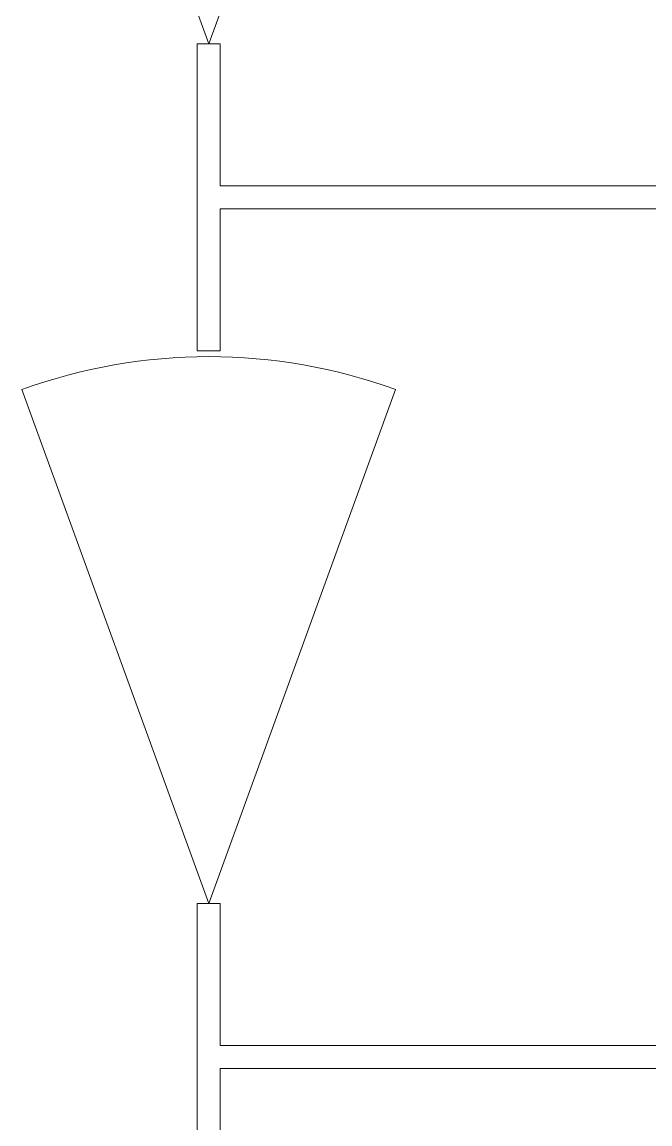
# Model space of a CAD drawing. Header units: millimetres. Extents: x -4000 to 187956, y -58990 to 162485.
# Drawn here: x 10960 to 11643, y 138761 to 139957 of the extents above; entities that cross this region are included whole.
import ezdxf

# ---------------------------------------------------------------- set-up
doc = ezdxf.new("R2010")
doc.units = ezdxf.units.MM
doc.layers.add('A-DOOR', color=31, linetype='Continuous', lineweight=13)
doc.layers.add('A-WALL', color=113, linetype='Continuous', lineweight=13)

# ---------------------------------------------------------------- blocks, each defined once
blk = doc.blocks.new('cua wc - 600 x 2000mm-535089-FFS - TANG 1')
at = {"layer": 'A-DOOR', "color": 5, "lineweight": 15}
for q in [(-100.3, 203), (-100.3, -203)]:
    blk.add_line((457.5, 0), q, dxfattribs=at)
blk.add_arc((457.5, 0), 593.6, 160, 200, dxfattribs=at)
blk = doc.blocks.new('CMF2_NHAXUONG_A_rvt-1-FFS - TANG 1')
at = {"layer": 'A-WALL', "color": 35, "lineweight": 15}
for p, q in [((11150.8, 139933.3), (11150.8, 139600)), ((11150.8, 139933.3), (11175.8, 139933.3)), ((11175.8, 139779.2), (11175.8, 139933.3)), ((12454.8, 139779.2), (11175.8, 139779.2)), ((11175.8, 139600), (11175.8, 139754.2)), ((11175.8, 139754.2), (12454.8, 139754.2)), ((11175.8, 139600), (11150.8, 139600)), ((11150.8, 139000), (11150.8, 138666.7)), ((11150.8, 139000), (11175.8, 139000)), ((11175.8, 138845.8), (11175.8, 139000)), ((12133.3, 138845.8), (11175.8, 138845.8)), ((11175.8, 138666.7), (11175.8, 138820.8)), ((11175.8, 138820.8), (12133.3, 138820.8))]:
    blk.add_line(p, q, dxfattribs=at)
at = {"layer": 'A-WALL', "color": 50, "lineweight": 15}
for p, q in [((11150.8, 139600), (11150.8, 139933.3)), ((11175.8, 139933.3), (11150.8, 139933.3)), ((11175.8, 139933.3), (11175.8, 139779.2)), ((11175.8, 139779.2), (12454.8, 139779.2)), ((11175.8, 139754.2), (11175.8, 139600)), ((12454.8, 139754.2), (11175.8, 139754.2)), ((11150.8, 139600), (11175.8, 139600)), ((11150.8, 138666.7), (11150.8, 139000)), ((11175.8, 139000), (11150.8, 139000)), ((11175.8, 139000), (11175.8, 138845.8)), ((11175.8, 138845.8), (12133.3, 138845.8)), ((11175.8, 138820.8), (11175.8, 138666.7)), ((12133.3, 138820.8), (11175.8, 138820.8))]:
    blk.add_line(p, q, dxfattribs=at)
at = {"layer": 'A-DOOR', "color": 250, "lineweight": 9, "rotation": 269.9999999999999}
for p in [(11163.3, 140390.8), (11163.3, 139457.5)]:
    blk.add_blockref('cua wc - 600 x 2000mm-535089-FFS - TANG 1', p, dxfattribs=at)

msp = doc.modelspace()

# ---------------------------------------------------------------- block references
at = {"lineweight": 5}
msp.add_blockref('CMF2_NHAXUONG_A_rvt-1-FFS - TANG 1', (0, 0), dxfattribs=at)

doc.saveas('drawing.dxf')
